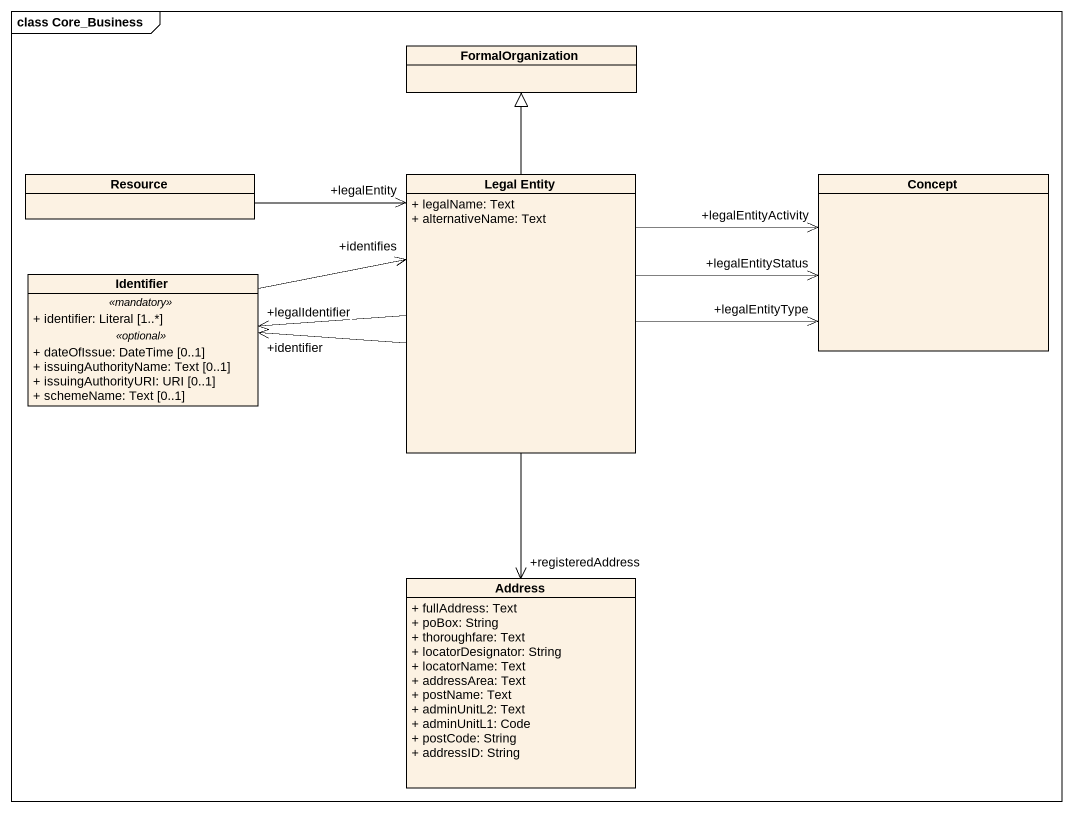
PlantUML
@startuml
mainframe class Core_Business
hide circle
hide empty members
skinparam classAttributeIconSize 0
class FormalOrganization
class Resource
class "Legal Entity" as Legal_Entity {
  + legalName: Text
  + alternativeName: Text
}
class Concept
class Identifier {
  .. <<mandatory>> ..
  + identifier: Literal [1..*]
  .. <<optional>> ..
  + dateOfIssue: DateTime [0..1]
  + issuingAuthorityName: Text [0..1]
  + issuingAuthorityURI: URI [0..1]
  + schemeName: Text [0..1]
}
class Address {
  + fullAddress: Text
  + poBox: String
  + thoroughfare: Text
  + locatorDesignator: String
  + locatorName: Text
  + addressArea: Text
  + postName: Text
  + adminUnitL2: Text
  + adminUnitL1: Code
  + postCode: String
  + addressID: String
}
Resource -right-> "+legalEntity" Legal_Entity
Legal_Entity -up-|> FormalOrganization
Legal_Entity -right-> "+legalEntityStatus" Concept
Legal_Entity -right-> "+legalEntityActivity" Concept
Legal_Entity -right-> "+legalEntityType" Concept
Legal_Entity -left-> "+identifier" Identifier
Legal_Entity -left-> "+legalIdentifier" Identifier
Legal_Entity --> "+registeredAddress" Address
Identifier -right-> "+identifies" Legal_Entity
@enduml
